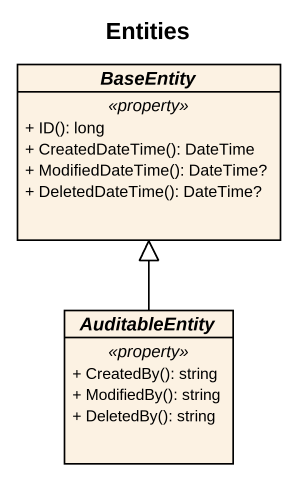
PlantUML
@startuml
title Entities
hide circle
hide empty members
skinparam classAttributeIconSize 0
abstract class BaseEntity {
  .. <<property>> ..
  + ID(): long
  + CreatedDateTime(): DateTime
  + ModifiedDateTime(): DateTime?
  + DeletedDateTime(): DateTime?
}
abstract class AuditableEntity {
  .. <<property>> ..
  + CreatedBy(): string
  + ModifiedBy(): string
  + DeletedBy(): string
}
AuditableEntity -up-|> BaseEntity
@enduml
